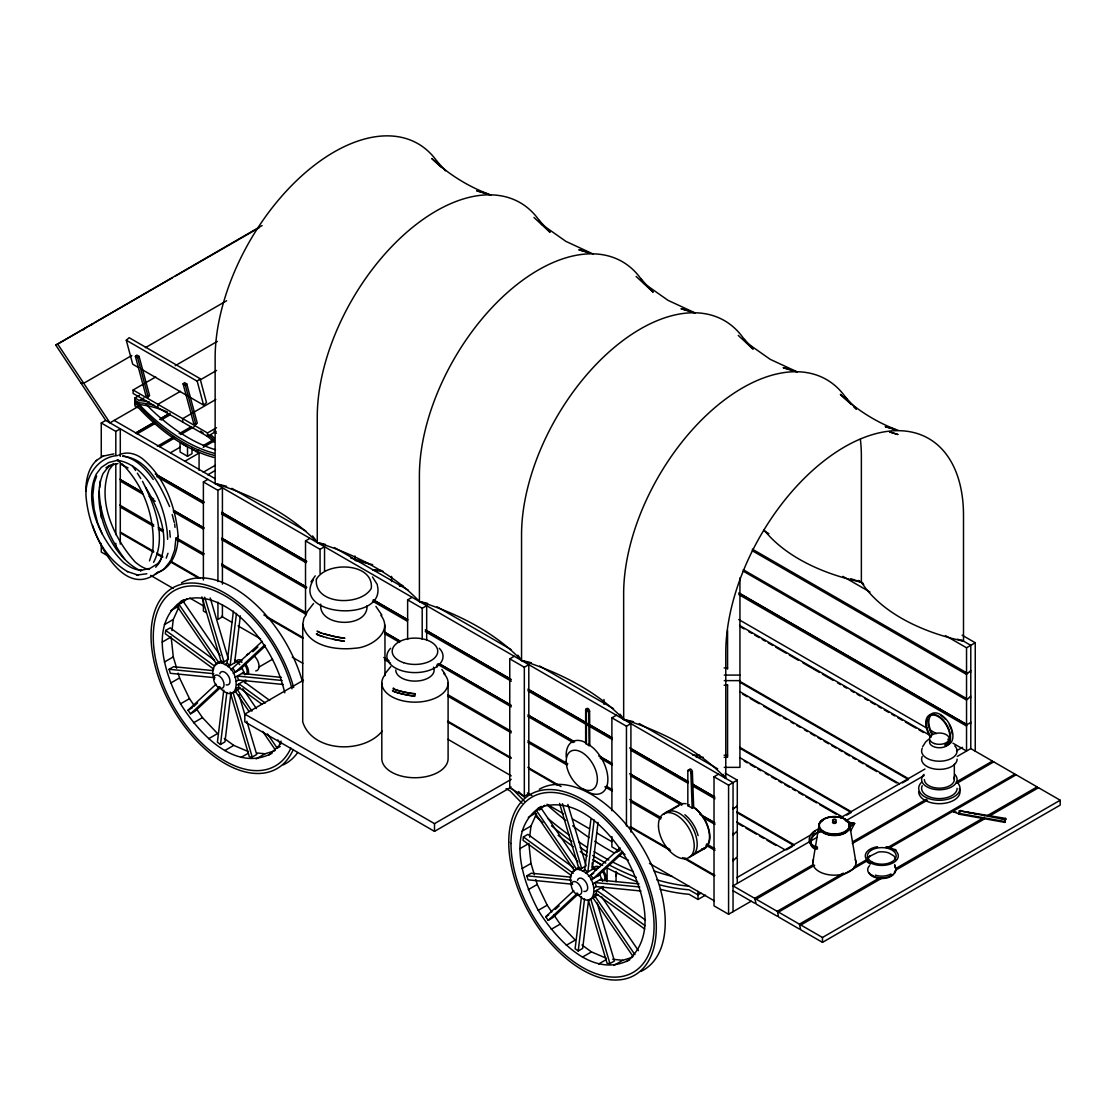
<?xml version="1.0" encoding="UTF-8"?>
<svg xmlns="http://www.w3.org/2000/svg" width="1116" height="1116" viewBox="0 0 1116 1116"><rect width="100%" height="100%" fill="white"/><g stroke="black" fill="none" stroke-linecap="round" stroke-linejoin="round"><path stroke-width="1.5" d="M894.795 864.537L894.795 866.058M99.282 491.138L99.24 491.542C99.98 516.206 110.303 539.712 124.853 559.325M85.723 491.319C85.946 480.312 88.108 468.19 96.548 460.364M152.683 551.318C156.003 520.014 144.355 485.6 121.658 463.503M99.617 487.72L100.273 480.898M437.43 664.466L437.193 666.908L436.635 665.945M178.03 536.378C178.169 550.62 172.408 567.165 157.886 572.48M175.951 537.898L174.668 550.021L170.901 560.176M167.581 539.307C167.428 511.016 149.697 465.135 117.054 460.183L117.64 460.224M272.053 753.216C234.611 772.942 198.411 732.71 180.555 703.819C164.457 673.911 147.717 622.435 183.526 599.878M214.467 660.142L170.19 627.848L165.712 630.428L165.308 633.762L213.742 669.084M171.934 630.61L173.287 619.478L178.853 607.202M223.758 690.176L217.397 742.224L220.494 744.47L224.958 741.889L230.9 693.203M214.481 679.184C209.682 671.902 215.123 658.008 224.818 664.494L227.05 663.211L233.397 611.149M220.494 744.47L226.841 692.422M236.48 613.409L230.133 665.457L227.05 663.211M234.611 662.876L240.345 615.865M218.848 686.745C239.298 708.869 242.046 671.274 224.818 664.494M236.327 688.474L238.559 687.191L238.977 683.857L265.259 703.038M245.269 683.313L245.673 679.979L236.731 685.154M629.759 959.732C592.317 979.457 556.117 939.24 538.247 910.335C522.162 880.426 505.422 828.965 541.232 806.394M573.554 867.676L527.896 834.363L523.418 836.944L523.013 840.278L571.448 875.6M529.64 837.126L530.993 826.007L536.559 813.717M581.464 896.692L575.103 948.74L578.2 950.985L582.664 948.405L588.606 899.719M571.797 884.374C567.444 877.092 573.666 864.816 582.51 871.01L584.756 869.727L590.894 819.353M578.2 950.985L584.547 898.938M594.186 819.925L587.839 871.973L584.756 869.727M592.303 869.392L598.05 822.38M576.553 893.26C597.004 915.385 599.752 877.79 582.51 871.01M594.033 894.99L596.265 893.707L596.669 890.373L645.104 925.694M602.975 889.829L603.379 886.509L594.437 891.67M956.482 812.253L953.12 811.639L960.081 814.373L1005 822.408L1005.6 818.405L959.076 810.69L1005 819.535M1005.6 818.405L1005 822.408M812.769 862.71L818.823 826.565M149.502 560.86L152.766 550.844M393.864 688.279L393.627 688.516A11.718 1.242 12.1 0 0 402.179 691.529A11.718 1.242 12.1 0 0 414.901 693.664L414.929 696.077L413.241 695.966A12.374 1.311 12.1 0 1 400.17 693.496A12.374 1.311 12.1 0 1 392.483 690.651L392.72 690.413M382.16 731.189C363.439 754.095 312.382 752.547 302.715 721.871L302.715 624.36L303.943 618.111L306.314 614.637M320.724 604.119C318.144 627.387 368.029 628.824 367.052 605.751M380.835 615.321C393.976 631.837 370.526 647.685 355.111 648.201C336.111 650.475 307.514 646.541 302.715 624.36M96.66 476.086L94.051 483.284L92.823 495.267L94.051 508.938L97.664 522.999L102.226 534.076M166.2 558.126L168 553.271M281.106 741.094L279.028 745.697L269.082 754.932M922.583 746.771L925.722 741.833L929.07 739.099M845.37 820.218A15.554 8.984 0 0 1 847.853 822.073L854.689 823.427L850.545 831.127L849.402 824.25M733.045 834.866L737.285 830.918L737.285 806.854L736.532 806.394L733.045 809.253M733.045 860.855L737.285 856.725L737.285 832.648L736.532 832.215M970.78 721.926L970.027 723.224L966.54 724.521L966.54 700.067L970.78 696.119M743.256 569.732L967.293 698.979L966.54 698.644L966.54 674.441L970.78 670.507M952.966 743.2L966.54 751.04L966.54 726.042L967.293 724.8L739.476 593.28M310.918 581.91L315.242 575.842M313.387 579.86C290.844 616.743 386.596 623.202 377.348 585.384M306.454 612.67L313.554 603.505M736.532 806.394L737.285 805.32L737.285 780.154L725.205 773.179M384.95 673.841L390.767 666.615M869.769 856.042L868.611 857.646A13.643 7.868 0 0 0 868.15 859.683M113.358 464.256L109.173 469.752C97.008 501.14 113.525 537.759 135.203 562.059C140.156 566.063 143.532 568.435 149.446 569.467M155.682 567.235L159.267 562.896C170.581 537.968 159.267 509.956 145.736 487.413M170.692 560.706L164.164 568.965L154.803 574.656M161.332 558.99L157.761 563.622L150.186 568.309L140.337 570.499L141.523 570.429C133.501 569.397 130.14 567.319 123.695 562.645C101.096 540.451 82.724 502.939 96.283 474.063L101.347 467.367L108.671 462.54L118.24 460.099M316.651 633.707L316.4 633.986A16.238 1.535 12.9 0 0 320.348 635.855L326.388 637.515M317.335 633.818L317.084 634.083A15.512 1.465 12.9 0 0 320.864 635.869L323.403 636.678M393.278 688.195L393.041 688.433A12.304 1.297 12.1 0 0 400.672 691.264A12.304 1.297 12.1 0 0 413.673 693.72L415.361 693.831M393.278 690.497L393.041 690.72A11.816 1.256 12.1 0 0 401.662 693.761A11.816 1.256 12.1 0 0 414.51 695.91M214.481 665.415L216.727 664.132L176.858 605.793L178.755 604.035L183.233 601.454L220.173 655.524M181.336 603.212L183.233 601.454M183.275 602.208L187 598.734M220.466 687.596L194.965 711.241L190.501 713.822L188.032 710.208L216.072 684.206M230.775 669.781L262.316 641.309M193.779 706.442L197.602 702.899M252.774 651.73L257.866 647.001M190.501 713.822L219.81 686.633M264.785 644.922L235.476 672.111L233.007 668.498M239.954 669.53L265.441 645.885M233.244 692.869L237.373 689.814L251.951 711.157M577.879 862.04L540.939 807.984L536.461 810.565L534.564 812.322L574.419 870.647L572.187 871.931M539.042 809.742L540.939 807.984M539.739 809.867L544.706 805.264M574.419 870.647L576.316 868.89L536.461 810.565M578.158 894.125L552.671 917.757L548.207 920.337L545.738 916.724L573.777 890.721M620.022 847.825L590.713 875.014L593.182 878.627L622.491 851.438M555.308 909.414L559.13 905.871M616.855 852.331L619.394 849.973M548.207 920.337L577.516 893.149M597.66 876.046L623.146 852.401M590.95 899.384L595.079 896.343L634.934 954.668M626.774 961.448C658.147 936.31 642.956 889.02 626.774 859.222C609.057 830.318 575.716 793.518 538.247 808.11M138.733 367.694L132.706 364.207L126.289 340.254L129.163 337.702L200.071 378.631L206.488 402.583L203.614 405.136L141.76 369.424M135.399 356.381L136.836 355.097L139.068 356.395L149.586 395.636L148.149 396.905L145.917 395.622L135.399 356.381L137.631 357.664L148.149 396.905M137.631 357.664L139.068 356.395M183.094 383.918L184.531 382.635L186.763 383.932L197.281 423.159L195.844 424.443L193.598 423.145L183.094 383.918L185.326 385.201L195.844 424.443M185.326 385.201L186.763 383.932M203.614 405.136L197.183 381.184L200.071 378.631M733.045 911.674L733.045 782.595L105.727 420.411L55.8 345.123L262.093 225.558M83.421 329.778L85.611 327.909M90.884 325.467L93.06 323.612L55.8 345.123M800.116 928.596L799.349 929.014L778.508 916.975L777.768 912.525L778.424 912.051L799.391 924.16L800.688 929.781L822.478 942.364L1060.2 805.11L1060.2 800.228L1038.522 787.715L1037.838 788.189L1037.113 786.906L1016.146 774.797L1015.49 775.285L1014.918 774.099L993.742 761.865L993.128 762.368L992.431 761.098L970.78 748.599L957.235 756.425M157.928 572.09C126.289 598.26 100.301 548.598 92.586 525.413M102.951 456.137L113.888 453.891M95.976 460.755L103.537 455.746M153.576 562.38C167.009 536.852 154.566 505.185 142.513 481.303M853.963 823.538L850.225 826.44L848.592 822.478L853.963 823.538L848.592 822.478M819.353 824.25A15.554 8.984 0 0 0 832.341 835.466A15.554 8.984 0 0 0 849.932 826.565L854.689 823.427M105.978 467.744L108.433 466.153M113.762 463.572L107.513 467.618L108.433 466.725L103.021 473.603C89.768 505.353 110.079 556.563 140.742 570.848M94.553 322.747L172.422 277.786M175.407 276.057L259.247 227.664M131.855 355.474L83.714 383.276L80.77 382.76M145.401 347.662L226.646 300.748M216.155 431.39L207.492 436.398L133.111 393.446L133.111 390L155.668 376.985M175.226 365.699L217.341 341.384M214.063 457.476A161.318 93.13 60 0 1 139.082 408.372L134.938 405.973L134.938 397.966L139.402 395.385M134.938 397.966L139.402 400.546L143.88 397.966M101.263 457.407L101.263 422.992L105.727 420.411M138.551 406.35L109.954 422.852L57.46 343.7M180.471 391.298L157.914 404.327L157.914 407.759M200.029 380.012L216.574 370.456M101.263 422.992L115.813 431.404L120.291 428.823L120.291 456.346M136.292 432.603L154.357 422.183M161.876 417.83L169.395 413.492M135.538 433.245L153.589 422.825M159.616 419.351L170.148 413.269M137.045 433.915L155.096 423.494M161.109 420.021L170.148 414.803M215.793 399.528L182.703 418.64L182.703 422.085M157.356 446.26L173.915 436.705M179.174 433.664L191.213 426.717M159.616 446.679L174.654 437.988M180.68 434.515L194.212 426.703M170.357 452.845L180.262 447.111M133.111 390L207.492 432.952L216.518 427.749M203.238 445.577L213.03 439.927M187.516 456.291L187.516 446.874L180.067 442.564L180.067 451.994L187.516 456.291L191.994 453.71L191.994 447.432M195.719 451.645L198.732 449.915M203.238 447.307L213.77 441.225M184.907 461.243L199.066 453.068L199.066 470.282M203.238 472.263L215.276 465.302M207.716 474.844L215.249 470.492M203.391 580.055L203.391 481.959L207.855 479.378M203.391 481.959L217.941 490.356L222.419 487.776L222.419 584.156M176.858 605.793L179.843 604.077M170.595 610.829L178.058 606.518M305.519 614.916L305.519 540.911L309.983 538.331M164.345 624.653L173.287 619.478M305.519 540.911L320.069 549.323L324.547 546.742L324.547 570.834M162.211 642.119L171.153 636.957L173.287 656.905L176.663 668.233M164.345 662.067L173.287 656.905M214.997 677.719L170.302 673.297L169.116 669.293L173.58 666.712L213.128 670.618M170.595 683.104L179.536 677.942L178.1 673.087M216.378 663.657L221.596 660.644M218.848 662.904L221.08 661.607L223.967 661.886L204.73 597.2M221.721 663.183L228.431 659.305L210.199 597.925M227.901 666.74L236.843 661.579L239.717 664.62M180.555 703.819L189.497 698.658L194.114 705.438M233.244 673.394L242.186 668.233L244.878 674.845M235.141 677.342L244.083 672.181M259.079 667.005L272.583 659.207M236.327 681.346L238.559 680.062L283.269 684.485M188.032 710.208L192.496 707.628M230.775 693.636L233.007 692.339L252.23 757.039L256.708 754.458L246.845 721.271M235.141 691.111L240.359 688.098M193.514 722.791L202.456 717.63L217.55 733.561L208.608 738.736M407.633 639.468L407.633 599.878L412.111 597.297M407.633 599.878L422.197 608.29L426.675 605.709L426.675 640.124M511.226 787.073L434.501 831.378L244.809 721.857L244.809 714.114L303.482 680.23M224.818 750.552L233.76 745.39L248.477 751.654M241.014 757.443L248.463 753.133M256.108 758.936L265.05 753.774L274.773 750.775M280.214 746.423L277.228 748.152L267.505 733.923M509.761 658.845L524.325 667.242L528.803 664.662L528.803 793.741L524.325 796.322L509.761 787.924L509.761 658.845L514.239 656.264M585.649 709.943L586.388 709.511A2.26 1.311 60 0 1 587.993 708.59A2.26 1.311 60 0 1 589.597 711.366L589.792 745.237L589.053 745.669L585.649 743.507L585.649 709.943A2.26 1.311 60 0 1 587.253 709.023A2.26 1.311 60 0 1 588.857 711.799L589.053 745.669M588.857 711.799L589.597 711.366L586.388 709.511L586.388 743.075L585.649 743.507M611.889 810.746L611.889 717.811L616.367 715.23M244.809 714.114L434.501 823.636L511.226 779.331M611.889 717.811L626.453 726.209L630.917 723.628L630.917 832.048M528.3 817.344L535.75 813.034M522.051 831.169L530.993 826.007M519.917 848.648L528.858 843.473L530.993 863.421L534.355 874.749M692.185 808.082L687.833 805.696L687.833 770.947L689.325 770.082A2.148 1.242 60 0 1 690.874 772.69L692.185 808.082L693.678 807.231L692.366 771.84A2.148 1.242 60 0 0 691.236 769.496A2.148 1.242 60 0 0 689.521 769.329M522.051 868.583L530.993 863.421M690.874 772.69L692.366 771.84M572.703 884.249L528.008 879.813L526.822 875.809L531.286 873.228L570.834 877.148M751.11 901.24L728.581 914.255L714.017 905.843L714.017 776.764L718.495 774.183M528.3 889.619L537.242 884.458L535.806 879.603M665.82 812.601L678.486 805.292A25.291 14.606 60 0 1 686.159 803.757M669.809 810.886L678.751 805.724M574.084 870.173L579.302 867.174M576.553 869.42L578.785 868.122L581.659 868.415L562.436 803.715M687.833 805.696L689.325 804.831M579.427 869.699L584.644 866.686M714.017 776.764L728.581 785.176L737.285 780.154M945.419 635.59L966.54 647.782L975.245 642.76L975.245 751.18M585.607 873.27L594.549 868.108L596.46 870.131M588.481 876.297L593.698 873.284M538.247 910.335L547.189 905.174L551.82 911.953M590.95 879.91L599.892 874.749L602.584 881.375M592.847 883.858L601.789 878.697M594.033 887.862L596.265 886.578L640.961 891M545.738 916.724L548.723 915.008M588.481 900.152L590.713 898.854L609.936 963.554L614.414 960.974L597.158 902.914M592.847 897.627L598.064 894.613M551.22 929.307L560.162 924.146L575.256 940.091L566.314 945.252M696.258 852.722L705.2 847.56M692.799 855.302L705.465 847.979M928.903 717.17A17.535 10.128 60 0 1 947.61 721.201A17.535 10.128 60 0 1 948.642 744.386L946.284 745.739L945.099 745.056L947.456 743.702A16.587 9.584 60 0 0 949.8 742.419M582.51 957.068L591.452 951.906L606.183 958.17M701.001 893.163L698.03 894.893L689.088 889.773A316.693 182.843 60 0 1 660.226 884.988M660.184 889.243A322.622 186.274 60 0 0 689.088 894.293L698.03 899.454L705.479 895.158M736.769 877.678L813.592 833.331M840.683 817.693L924.955 769.036M956.524 750.803L962.55 747.329M786.515 849.82L792.486 846.374M846.695 815.071L851.173 812.49L739.643 748.111M902.398 782.916L908.368 779.47L908.368 778.619L739.559 681.165M817.303 837.209L733.045 885.853L754.709 898.352L756.16 904.072L777.015 916.124L777.768 915.692M845.9 820.706L924.132 775.536M598.72 963.959L606.169 959.648M613.814 965.452L622.756 960.29L632.479 957.291M754.709 898.352L813.383 864.482M852.498 841.896L926.224 799.321M956.314 781.953L992.431 761.098M814.694 865.235L755.406 899.622L756.02 899.119L777.196 911.34L777.768 912.525L867.202 860.799M852.317 843.515L927.535 800.088M957.026 783.223L993.742 761.865M755.406 902.774L754.653 903.207L733.045 890.735M867.104 857.576L878.264 852.066A13.643 7.868 0 0 1 888.615 852.861L893.595 855.735A13.643 7.868 0 0 1 895.423 859.683M777.196 911.34L843.403 873.117M853.935 867.034L865.974 860.087M887.039 847.923L1014.918 774.099M889.759 847.769L1016.146 774.797M799.391 924.16L879.129 878.111M895.688 868.555L984.452 817.303M987.465 815.573L1037.113 786.906M882.045 878.055L800.116 925.429L800.786 924.969L822.478 937.482L1060.2 800.228M895.576 870.243L984.354 818.991M988.86 816.382L1038.522 787.715M180.555 601.594C201.731 591.341 224.79 604.035 241.014 617.804C262.497 637.906 278.093 664.146 284.789 692.841M117.654 455.509C97.692 456.988 84.886 477.048 86.002 495.895C88.331 524.632 101.793 556.689 127.726 571.713M109.047 465.623L117.933 463.586M146.866 573.764L137.7 574.977L127.391 571.559M118.84 455.021C126.68 451.101 135.343 453.487 141.983 458.327C164.666 476.797 176.007 507.487 178.072 535.973M960.081 811.499L958.616 812.267L959.788 813.494L1004.693 821.529M122.997 456.277C148.079 458.536 160.662 486.632 169.59 506.58M820.804 831.894L818.558 832.438A10.602 8.37 -24.9 0 0 811.053 840.794A10.602 8.37 -24.9 0 0 816.005 848.662L817.442 848.969L816.354 846.625M399.486 585.705L402.653 585.454M399.556 586.179L402.75 585.942M960.43 813.271L958.602 813.676L960.081 814.373M960.681 810.383L959.802 810.802M959.788 813.494L959.244 813.913M724.103 667.94L727.576 667.94M724.256 675.082L739.936 675.082M724.256 680.62L739.936 680.62M724.103 685.182L727.576 685.182M692.813 755.225L699.76 755.225M724.103 755.225L727.576 755.225M696.286 757.276L703.247 757.276M724.103 757.276L727.576 757.276L727.576 684.847M724.256 767.362L739.936 767.362L739.936 577.893M374.739 569.927L381.477 570.443M344.342 638.017L342.347 637.836A14.131 1.325 12.9 0 1 333.558 636.26L320.99 633.009A16.14 1.521 12.9 0 1 317.056 631.14L317.795 631.251A15.359 1.451 12.9 0 0 321.534 633.037M241.851 673.464L281.385 677.384M169.116 669.293L213.812 673.715M282.069 680.481L237.373 676.045L238.559 680.062M256.666 752.937L265.05 753.774M252.23 757.039L249.356 756.746L230.133 692.06M599.543 879.994L639.091 883.9M526.822 875.809L571.518 880.231M639.775 886.997L595.079 882.575L596.265 886.578M612.698 959.286L622.756 960.29M609.936 963.554L607.062 963.275L588.327 900.235M967.642 812.448L970.962 813.048M974.296 813.634L977.616 814.234M999.238 818.098L1005.893 819.284M122.746 455.886C135.887 458.592 145.875 468.887 153.213 479.517M368.043 563.12L350.815 558.084M372.66 564.682L355.028 560.455L354.972 555.991M326.137 637.585L333.07 639.259A14.926 1.409 12.9 0 0 344.412 641.128L341.859 640.724A14.257 1.339 12.9 0 1 333 639.119M486.088 193.249L476.713 190.794L489.394 194.714M588.216 252.202L578.841 249.761L588.355 252.69M690.372 311.183L681.011 308.741L695.254 313.136M792.5 370.149L783.139 367.708L797.382 372.102M894.6 429.088L885.225 426.647L896.315 430.065M323.64 633.846L333.628 636.385A14.843 1.395 12.9 0 0 344.914 638.24M733.045 859.334L733.798 859.613M121.532 464.675L128.047 467.883M136.194 574.726L138.077 575.451M490.928 195.007C468.999 187.083 448.772 174.57 431.85 158.514L441.573 167.526M593.056 253.974L565.924 241.391L541.455 224.176M695.212 312.954L668.079 300.371L643.611 283.157M797.34 371.921L770.207 359.338L745.739 342.124M897.892 430.246C876.52 422.392 856.893 410.004 840.362 394.366L851.299 404.508M733.045 833.457L733.798 833.792M733.045 807.635L733.798 807.97M586.388 743.075L582.789 741.303A29.504 17.033 60 0 0 566.203 757.067M117.403 460.643L120.096 462.345M962.145 635.199L975.245 642.76M858.455 580.501L862.821 583.012M961.727 640.11L970.78 645.341L970.78 748.599M764.376 531.063L768.91 533.685M842.831 576.358L869.992 592.038M752.31 549.142L967.293 673.171L966.54 672.822L966.54 647.782M752.31 550.746L966.54 674.441M970.027 697.402L970.78 697.835M743.256 571.155L966.54 700.067M970.027 723.224L970.78 723.656M738.736 593.001L966.54 724.521M738.736 594.521L966.54 726.042M738.736 619.519L927.312 728.399M930.339 730.143L936.366 733.63M947.456 743.702L948.642 744.386M739.587 625.462L929.488 735.095M741.094 627.192L744.107 628.922M748.627 631.53L751.64 633.274M754.653 635.018L759.187 637.627M762.2 639.37L765.213 641.114M768.227 642.844L772.746 645.453M775.76 647.196L786.306 653.292M789.319 655.036L798.372 660.254M802.892 662.862L819.465 672.432M822.478 674.176L833.024 680.258M837.558 682.88L840.571 684.61M843.584 686.354L846.598 688.098M851.117 690.706L854.131 692.45M857.144 694.18L860.157 695.924M864.677 698.532L867.69 700.276M870.703 702.02L875.223 704.628M878.25 706.372L881.263 708.102M884.277 709.846L888.796 712.454M891.81 714.198L894.823 715.942M897.836 717.686L902.356 720.294M905.369 722.024L915.929 728.12M918.942 729.864L923.462 732.473M739.559 682.015L908.368 779.47M739.657 691.543L899.426 783.781M742.684 694.138L747.204 696.747M750.217 698.49L759.257 703.708M763.776 706.33L780.349 715.9M783.376 717.63L786.389 719.374M790.909 721.982L793.922 723.726M796.936 725.47L799.949 727.213M804.469 729.822L807.482 731.552M810.495 733.296L815.015 735.904M818.028 737.648L821.055 739.392M824.068 741.136L828.588 743.744M831.601 745.474L836.121 748.097M839.134 749.826L842.148 751.57M845.161 753.314L849.681 755.923M852.694 757.666L855.707 759.396M858.72 761.14L863.254 763.749M866.267 765.492L876.813 771.588M879.827 773.318L896.399 782.902M126.289 340.254L197.183 381.184M739.643 747.246L851.173 811.639M134.938 400.253L139.402 402.834A158.346 91.428 60 0 1 153.841 405.192M134.938 401.969L139.402 404.55A167.274 96.576 60 0 1 167.372 411.93M134.938 403.713L139.082 406.112A158.346 91.428 60 0 0 214.077 455.342M739.741 757.625L842.217 816.8L842.217 817.651L839.204 815.922M744.26 761.098L747.274 762.842M750.287 764.586L754.807 767.194M757.82 768.924L760.833 770.668M765.367 773.276L768.38 775.02M771.393 776.764L775.913 779.373M778.926 781.116L781.939 782.846M784.953 784.59L789.472 787.198M792.486 788.942L795.499 790.686M798.512 792.43L803.032 795.038M806.059 796.768L816.605 802.864M819.618 804.608L836.191 814.178M191.785 448.869L199.066 453.068M114.181 420.411L215.276 478.778M231.863 488.348L305.798 531.035M334.451 547.579L408.386 590.266M437.054 606.811L510.975 649.498M539.642 666.043L613.563 708.73M639.217 723.531L717.672 768.826M870.382 864.161L867.146 861.943M157.468 475.235L204.242 502.242M222.349 512.69L306.83 561.474M373.218 599.794L407.912 619.826M426.019 630.289L510.514 679.058M528.607 689.521L585.942 722.61M590.476 725.233L611.596 737.425M629.689 747.873L688.53 781.842M693.064 784.464L714.184 796.657M155.222 474.021L203.503 501.893M221.596 512.342L306.091 561.125M373.986 600.324L407.173 619.492M425.28 629.94L511.267 679.588M527.868 689.172L612.349 737.941M630.456 748.404L687.791 781.493M692.311 784.116L714.951 797.173M156.728 476.504L203.503 503.511M221.596 513.96L306.091 562.743M372.465 601.064L407.173 621.11M425.28 631.558L511.267 681.206M527.868 690.79L612.349 739.559M630.456 750.022L687.791 783.111M692.311 785.734L714.951 798.791M736.7 811.597L793.978 844.659L793.978 845.523L736.7 812.448M736.797 821.976L785.022 849.82M738.304 823.706L742.824 826.314M745.837 828.058L756.397 834.14M759.41 835.884L763.93 838.493M766.943 840.236L775.983 845.454M119.761 479.28L142.388 492.351M174.068 510.64L204.242 528.063M222.349 538.512L306.83 587.295M385.285 632.577L398.858 640.417M439.592 663.936L510.514 704.88M528.607 715.328L572.369 740.592M599.515 756.271L611.596 763.232M629.689 773.695L682.504 804.176M703.624 816.368L714.184 822.464M120.514 479.81L141.634 492.003M149.181 496.369L153.715 498.978M173.329 510.305L203.503 527.729M221.596 538.177L306.091 586.946M384.546 632.242L399.626 640.961M438.853 663.601L511.267 705.41M527.868 714.993L574.642 742M598.776 755.937L612.349 763.776M630.456 774.225L681.75 803.841M699.858 814.289L714.951 823.008M120.514 481.233L143.155 494.29M150.688 498.657L155.222 501.265M173.329 511.714L203.503 529.137M221.596 539.586L306.091 588.369M384.546 633.665L399.626 642.37M437.346 664.146L511.267 706.833M527.868 716.416L573.122 742.545M600.282 758.224L612.349 765.185M630.456 775.648L681.75 805.264M702.871 817.456L714.951 824.417M736.532 858.023L737.285 858.469L737.285 883.412M119.761 505.102L153.715 524.855M158.235 527.463L163.508 530.351M176.342 537.912L204.242 553.871M221.596 564.054L306.83 613.102M383.778 657.519L389.065 660.728M447.907 694.71L511.267 731.287M527.868 740.871L567.835 763.79M606.323 786.166L612.349 789.654M629.689 799.502L661.383 817.791M706.637 843.933L714.951 848.871M120.514 507.208L153.715 526.375M158.235 528.984L162.769 531.593M176.342 539.433L203.503 555.112M221.596 565.575L306.091 614.344M384.546 659.64L390.572 663.127M447.907 696.231L511.267 732.807M527.868 742.391L567.095 765.032M604.816 786.808L612.349 791.16M630.456 801.623L660.63 819.046M705.898 845.175L714.951 850.392M120.514 532.206L153.715 551.374M156.728 553.118L162.769 556.605M170.302 560.957L200.475 578.381M263.85 614.958L303.078 637.613M447.907 721.229L511.267 757.806M527.868 767.389L561.055 786.557M630.456 826.621L669.684 849.262M684.778 857.981L714.951 875.404M120.458 533.029L153.617 552.183M156.631 553.927L162.657 557.4M170.19 561.753L198.829 578.283M266.654 617.441L302.827 638.324M447.502 721.857L510.807 758.406M528.886 768.84L557.526 785.371M629.87 827.137L670.563 850.629M682.615 857.59L714.268 875.865M447.99 739.35L511.226 775.857M150.604 575.396L173.203 588.439M189.79 598.023L203.349 605.849M221.442 616.297L231.989 622.379M238.015 625.867L260.628 638.91M292.266 657.185L302.827 663.281M527.38 792.932L531.9 795.541M546.98 804.245L563.552 813.815M572.592 819.032L589.178 828.602M596.711 832.955L611.777 841.659M649.456 863.407L714.268 900.821M108.531 556.27L101.263 552.071L101.263 543.464M206.293 612.712L203.391 611.038L203.391 598.985M619.171 851.09L611.889 846.877L611.889 836.554M622.086 852.763L625.002 854.451M506.092 788.635L510.235 791.035A322.622 186.274 60 0 0 522.107 803.283M593.698 860.297L602.64 865.458A322.622 186.274 60 0 1 592.694 859.599M970.027 671.595L970.78 672.041M693.678 807.231L695.394 808.347A25.291 14.606 60 0 1 709.511 832.648A25.291 14.606 60 0 1 701.964 849.541M693.664 807.621L695.324 808.709A24.789 14.313 60 0 1 708.339 843.347M592.484 866.602L594.549 868.108M601.147 887.792L645.425 920.086M523.418 836.944L573.233 873.284M596.265 893.707L644.699 929.028M234.779 660.086L236.843 661.579M243.441 681.276L269.737 700.443M165.712 630.428L214.146 665.75M238.559 687.191L262.093 704.336M582.008 945.015L591.452 951.906M224.302 738.485L233.76 745.39M588.216 743.981L593.572 748.25A29.504 17.033 60 0 1 607.202 785.05A29.504 17.033 60 0 1 583.082 788.733M853.726 406.768L856.167 409.014M738.276 335.414L752.854 348.945M636.148 276.461L653.153 292.239L641.226 279.209M533.978 217.481L549.783 232.128M856.321 408.972L845.44 397.115M753.091 348.876L743.354 338.162A168.097 97.05 -60 0 0 609.643 351.414A168.097 97.05 -60 0 0 521.549 534.843L521.549 660.477A252.676 145.889 0 0 1 623.677 719.443L623.649 593.796A168.097 97.05 -60 0 1 713.501 408.819A168.097 97.05 -60 0 1 847.211 399.751M549.951 232.086L539.056 220.229M445.549 170.832L436.942 161.262A168.097 97.05 -60 0 0 303.231 174.501A168.097 97.05 -60 0 0 215.137 357.943L215.137 483.577A252.676 145.889 0 0 1 317.265 542.543A252.676 145.889 0 0 1 419.393 601.496M132.33 465.874L135.65 470.492M372.493 576.944L377.194 584.365M375.925 606.434L381.881 615.069M847.853 822.073L849.806 824.18M441.852 669.516L444.963 673.841M601.496 896.608L638.436 950.665M593.182 898.101L633.037 956.426M553.675 914.66L560.162 924.146M242.814 688.656L256.429 708.576M277.814 739.88L280.73 744.149M178.755 604.035L218.61 662.374M235.476 691.571L249.091 711.492M262.692 731.412L275.331 749.91M196.904 709.497L202.456 717.63M137.366 473.198L140.797 478.597M436.942 161.262L438.658 164.052M896.26 850.225L894.809 849.346A2.762 1.604 -60 0 0 894 849.722M537.242 884.458L547.189 905.174M179.536 677.942L189.497 698.658M817.54 847.937L816.996 846.765L814.903 846.305A10.602 8.37 -24.9 0 1 810.439 842.371M894.809 866.295L894.6 865.584L895.046 867.578M567.891 804.455L586.137 865.835M559.562 803.422L578.785 868.122M238.964 694.738L244.878 714.645M201.856 596.907L221.08 661.607M172.185 514.532L174.263 522.455M849.932 826.565L855.986 862.71M174.682 524.046L175.003 527.408M169.66 530.658L170.274 537.187M957.402 639.175A252.676 145.889 0 0 0 963.499 641.142L963.499 515.508A168.097 97.05 -60 0 0 844.631 446.874A168.097 97.05 -60 0 0 725.777 652.748L725.777 778.396A252.676 145.889 0 0 0 623.649 719.429A172.841 99.798 0 0 1 633.511 721.731M954.333 764.223L954.333 779.512M863.728 584.644A252.676 145.889 0 0 1 861.371 582.175L861.371 456.542A168.097 97.05 -60 0 0 860.352 439.216M822.478 937.482L822.478 942.364M728.581 785.176L728.581 914.255M727.576 630.47L727.576 669.126M698.03 891.447L698.03 899.454M626.453 726.209L626.453 826.035M616.046 871.443L616.046 881.724M607.104 868.039L607.104 881.752M603.965 699.495L603.965 704.294M592.205 862.863L592.205 868.011M524.325 667.242L524.325 796.322M448.102 683.02L448.102 758.615A33.145 19.139 0 0 1 414.957 777.74A33.145 19.139 0 0 1 381.811 758.615L381.811 683.02M434.501 823.636L434.501 831.378M422.197 608.29L422.197 639.259M531.411 662.792A172.841 99.798 0 0 0 521.549 660.477A252.676 145.889 0 0 0 419.421 601.524L419.393 475.862A168.097 97.05 -60 0 1 509.273 290.913A168.097 97.05 -60 0 1 642.983 281.846M391.577 576.372L391.577 581.548M384.964 625.113L384.964 675.612M320.069 549.323L320.069 573.415M325.495 544.441A172.841 99.798 0 0 0 317.265 542.543L317.265 416.91A168.097 97.05 -60 0 1 407.117 231.919A168.097 97.05 -60 0 1 540.828 222.865M222.419 604.802L222.419 616.855L217.941 619.436L217.941 602.221M217.941 490.356L217.941 581.575M207.492 432.952L207.492 436.398M120.291 463.238L120.291 544.12M115.813 431.404L115.813 455.495M115.813 464.103L115.813 534.662M115.813 543.269L115.813 548.43M101.263 507.32L101.263 517.643M892.228 874.553A12.053 6.961 0 0 1 890.317 875.99M884.904 877.79A12.053 6.961 0 0 1 878.669 877.79M873.27 875.99A12.053 6.961 0 0 1 871.359 874.553M894.725 871.08A12.932 7.463 0 0 1 894.293 873.005M892.995 874.805A12.932 7.463 0 0 1 880.106 878.473A12.932 7.463 0 0 1 869.294 873.005M895.423 867.648A14.103 8.147 0 0 1 879.952 877.832A14.103 8.147 0 0 1 869.573 865.681M886.062 846.709A16.489 9.514 0 0 1 895.297 861.371A16.489 9.514 0 0 1 868.29 861.371A16.489 9.514 0 0 1 877.525 846.709M890.959 873.967A12.974 7.491 0 0 1 875.307 875.153M957.11 788.356A17.758 10.253 0 0 1 937.035 798.512A17.758 10.253 0 0 1 922.207 785.706M953.831 777.28A14.982 8.649 0 0 1 941.304 788.091A14.982 8.649 0 0 1 924.369 779.512M954.724 774.392A17.758 10.253 0 0 1 939.351 789.765A17.758 10.253 0 0 1 923.978 774.392M959.314 788.663A20.674 11.941 0 0 1 942.057 803.59A20.674 11.941 0 0 1 918.677 791.746M948.823 743.549A9.793 5.664 0 0 1 936.812 747.553A9.793 5.664 0 0 1 929.893 740.619M947.833 739.252A9.793 5.664 0 0 1 948.823 740.619M957.11 759.117A17.758 10.253 0 0 1 937.035 769.287A17.758 10.253 0 0 1 922.207 756.467M954.724 745.837A17.758 10.253 0 0 1 941.667 761.126A17.758 10.253 0 0 1 922.207 748.306M957.249 782.386A20.674 11.941 0 0 1 939.351 800.284A20.674 11.941 0 0 1 921.453 782.386M945.099 745.056A16.587 9.584 60 0 0 946.884 726.084A16.587 9.584 60 0 0 929.475 716.026A16.587 9.584 60 0 0 931.246 737.062L930.074 736.379A17.535 10.128 60 0 1 929.196 715.161A17.535 10.128 60 0 1 947.149 725.54A17.535 10.128 60 0 1 946.284 745.739M931.707 733.826A17.535 10.128 60 0 1 929.851 729.976M929.377 728.706A17.535 10.128 60 0 1 928.275 719.597M932.655 734.272A16.587 9.584 60 0 1 931.818 714.672M940.523 715.23A16.587 9.584 60 0 1 945.294 719.15M949.242 724.73A16.587 9.584 60 0 1 951.237 729.445M951.683 731.008A16.587 9.584 60 0 1 952.199 734.063M855.247 859.487A21.609 12.471 0 0 1 834.377 875.181A21.609 12.471 0 0 1 813.508 859.487M820.902 822.073A15.554 8.984 0 0 1 823.371 820.218M835.94 822.032A1.814 1.046 0 0 1 832.801 822.032M836.121 822.101A1.814 1.046 0 0 1 834.377 823.427A1.814 1.046 0 0 1 832.62 822.101M848.913 823.887A15.038 8.691 0 0 1 840.139 834.168A15.038 8.691 0 0 1 821.348 830.485M845.007 819.995A15.038 8.691 0 0 1 847.407 821.795M848.913 824.319A15.038 8.691 0 0 1 840.139 834.587A15.038 8.691 0 0 1 821.348 830.918M811.695 834.419A10.602 8.37 -24.9 0 1 815.238 831.183M812.518 845.872A11.313 8.928 -24.9 0 1 809.923 836.275A11.313 8.928 -24.9 0 1 819.828 828.853M815.657 849.206A11.313 8.928 -24.9 0 1 810.621 839.72A11.313 8.928 -24.9 0 1 820.916 831.197M744.246 339.473A168.097 97.05 -60 0 1 745.962 342.18M619.966 714.128A172.841 99.798 0 0 1 623.677 719.443M419.421 601.524A172.841 99.798 0 0 1 427.665 603.421M517.838 655.162A172.841 99.798 0 0 1 521.549 660.477M963.499 641.142A172.841 99.798 0 0 1 861.371 582.175A172.841 99.798 0 0 1 764 529.863M861.399 582.203A252.676 145.889 0 0 1 850.81 578.702M139.402 400.546A161.318 93.13 60 0 1 149.446 402.039M210.673 434.766A161.318 93.13 60 0 1 214.384 438.016M213.909 431.139A161.318 93.13 60 0 1 216.392 433.259M200.629 431.097A167.274 96.576 60 0 1 203.14 432.994M206.906 435.938A167.274 96.576 60 0 1 214.356 442.215M208.204 434.794A158.346 91.428 60 0 1 214.398 440.164M723.042 774.392A172.841 99.798 0 0 1 725.777 778.396M215.137 483.577A172.841 99.798 0 0 1 226.618 486.297M312.536 535.917A172.841 99.798 0 0 1 317.265 542.543M215.528 449.79A167.274 96.576 60 0 1 145.917 404.229M214.021 453.236A167.274 96.576 60 0 1 139.082 404.369M672.334 876.451A334.549 193.152 60 0 1 654.171 870.954M628.447 860.255A334.549 193.152 60 0 1 619.296 855.651M614.707 853.196A334.549 193.152 60 0 1 594.716 841.269M589.164 837.614A334.549 193.152 60 0 1 572.62 825.798M565.756 820.511A334.549 193.152 60 0 1 548.137 805.78M637.766 882.045A322.622 186.274 60 0 1 607.313 868.011M587.128 856.112A322.622 186.274 60 0 1 580.194 851.536M573.261 846.737A322.622 186.274 60 0 1 558.126 835.354M542.822 822.632A322.622 186.274 60 0 1 535.443 816.019M689.088 886.285A334.549 193.152 60 0 1 656.822 879.827M633.163 871.512A334.549 193.152 60 0 1 611.875 861.608M608.82 860.018A334.549 193.152 60 0 1 594.103 851.634M587.155 847.323A334.549 193.152 60 0 1 578.841 841.841M569.174 835.047A334.549 193.152 60 0 1 547.858 818.391M524.562 797.438A334.549 193.152 60 0 1 518.549 791.537M636.287 877.329A316.693 182.843 60 0 1 608.848 864.747M605.793 863.1A316.693 182.843 60 0 1 592.694 855.512M587.114 852.01A316.693 182.843 60 0 1 580.167 847.435M571.852 841.603A316.693 182.843 60 0 1 551.485 825.798M524.478 801.26A316.693 182.843 60 0 1 512.579 789.04M226.157 684.861A7.38 4.255 60 0 0 229.324 677.858L228.501 676.129A7.38 4.255 60 0 0 219.768 673.799M293.299 749.464A104.332 60.236 60 0 1 179.857 719.848A104.332 60.236 60 0 1 180.694 584.505A104.332 60.236 60 0 1 293.689 687.512M290.913 748.041A101.179 58.409 60 0 1 180.429 717.435A101.179 58.409 60 0 1 182.94 587.114A101.179 58.409 60 0 1 292.043 688.837M181.587 582.747A104.332 60.236 60 0 1 302.631 682.35M297.651 752.589A104.332 60.236 60 0 1 283.143 764.906M238.266 661.983A7.38 4.255 60 0 1 241.949 662.346M244.557 664.662A7.38 4.255 60 0 1 246.469 673.994M236.174 661.188A9.43 5.441 60 0 1 241.949 660.672M245.283 663.629A9.43 5.441 60 0 1 248.394 674.078M246.608 655.162A9.43 5.441 60 0 1 249.049 653.753M254.113 655.901A9.43 5.441 60 0 1 258.996 665.164A9.43 5.441 60 0 1 255.717 670.939M583.863 891.377A7.38 4.255 60 0 0 587.03 884.374L586.207 882.658A7.38 4.255 60 0 0 577.474 880.315M539.293 789.263A104.332 60.236 60 0 1 644.964 851.857A104.332 60.236 60 0 1 640.835 971.422M594.619 870.424A7.38 4.255 60 0 1 598.302 868.29M602.263 871.178A7.38 4.255 60 0 1 604.175 880.51M593.21 869.169A9.43 5.441 60 0 1 599.655 867.188M602.989 870.145A9.43 5.441 60 0 1 606.1 880.594M616.757 872.712A9.43 5.441 60 0 1 615.865 876.046M433.51 667.145A19.195 11.09 0 0 1 417.468 681.011A19.195 11.09 0 0 1 395.762 670.019M439.272 648.284A28.081 16.21 0 0 1 414.957 672.599A28.081 16.21 0 0 1 390.642 648.284M443.666 673.45A33.145 19.139 0 0 1 416.031 702.145A33.145 19.139 0 0 1 385.229 674.552M687.833 770.947A2.148 1.242 60 0 1 689.353 770.068M707.725 844.617A24.789 14.313 60 0 1 701.769 849.081M668.317 811.75A24.789 14.313 60 0 1 671.748 810.23M684.903 814.736A24.789 14.313 60 0 1 698.114 835.647M694.766 853.573A24.789 14.313 60 0 1 692.562 854.758M663.978 814.457A25.291 14.606 60 0 1 691.627 826.091A25.291 14.606 60 0 1 689.297 856.851M383.011 571.28A72.177 41.669 0 0 1 372.897 570.15M586.528 710.236C587.114 713.905 589.081 709.427 586.528 710.236M587.281 709.804C587.853 713.473 589.834 708.995 587.281 709.804M316.4 579.218C313.624 604.984 360.873 606.685 371.279 588.341C374.055 562.576 326.793 560.888 316.4 579.218M897.794 434.473L889.633 431.962L897.794 434.473M871.638 861.761A14.355 8.286 0 0 0 895.66 858.051A14.355 8.286 0 0 0 878.069 847.895A14.355 8.286 0 0 0 871.638 861.761M934.455 743.577A9.793 5.664 0 0 0 949.158 738.68A9.793 5.664 0 0 0 934.455 733.784A9.793 5.664 0 0 0 934.455 743.577M823.734 831.42A15.038 8.691 0 0 0 848.913 827.528A15.038 8.691 0 0 0 830.485 816.884A15.038 8.691 0 0 0 823.734 831.42M833.094 820.957A1.814 1.046 0 0 0 836.121 820.497A1.814 1.046 0 0 0 833.903 819.214A1.814 1.046 0 0 0 833.094 820.957M823.371 832.173A15.554 8.984 0 0 0 849.402 828.142A15.554 8.984 0 0 0 830.346 817.149A15.554 8.984 0 0 0 823.371 832.173M823.371 831.95A15.554 8.984 0 0 0 849.402 827.919A15.554 8.984 0 0 0 830.346 816.926A15.554 8.984 0 0 0 823.371 831.95M213.63 678.695A7.38 4.255 60 0 0 221.456 688.433A7.38 4.255 60 0 0 221.456 677.998A7.38 4.255 60 0 0 213.63 678.695M571.336 885.211A7.38 4.255 60 0 0 579.162 894.948A7.38 4.255 60 0 0 579.162 884.514A7.38 4.255 60 0 0 571.336 885.211M508.743 842.189A104.332 60.236 60 0 0 619.408 979.862A104.332 60.236 60 0 0 619.408 832.299A104.332 60.236 60 0 0 508.743 842.189M510.975 843.473A101.179 58.409 60 0 0 618.292 976.974A101.179 58.409 60 0 0 618.292 833.889A101.179 58.409 60 0 0 510.975 843.473M403.56 662.667A22.794 13.169 0 0 0 437.751 651.27A22.794 13.169 0 0 0 403.56 639.873A22.794 13.169 0 0 0 403.56 662.667M658.482 826.803A25.291 14.606 60 0 0 686.326 858.567A25.291 14.606 60 0 0 684.178 821.641A25.291 14.606 60 0 0 658.482 826.803M566.203 761.349A22.041 12.722 60 0 0 589.583 790.435A22.041 12.722 60 0 0 589.583 759.257A22.041 12.722 60 0 0 566.203 761.349"/></g></svg>
